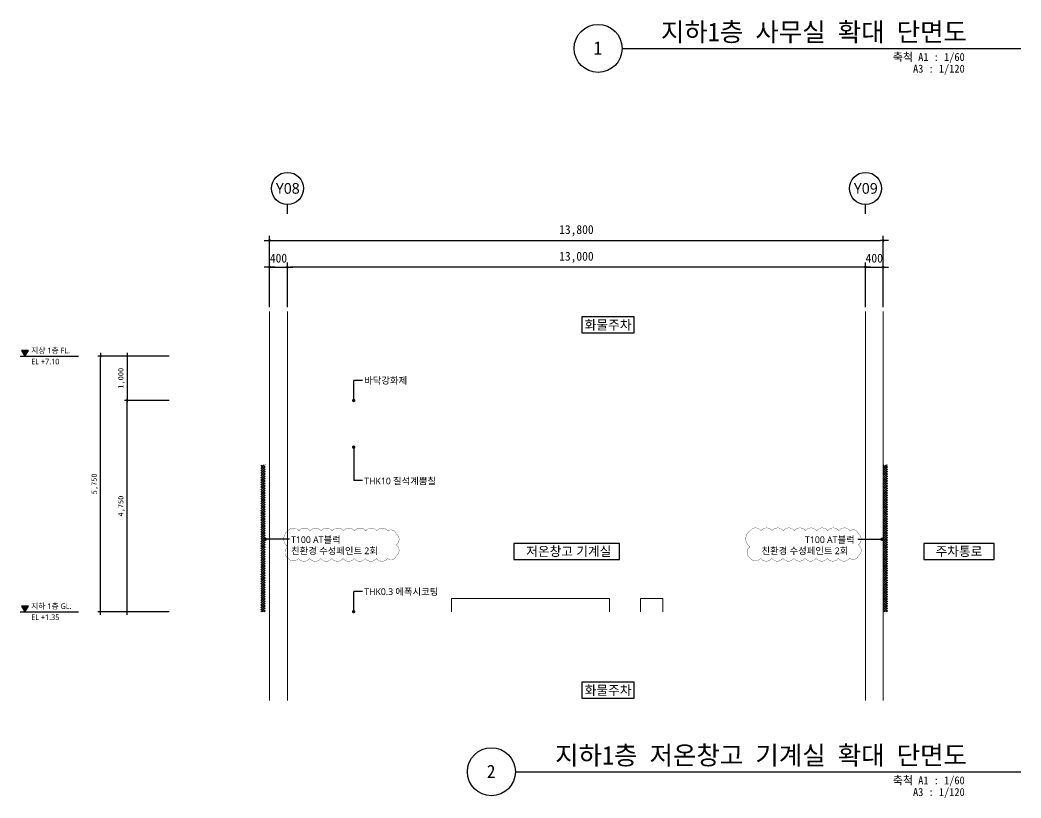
# Model space of a CAD drawing. Header units: inches. Extents: x 3675 to 732988, y -33059 to 70575.
# Drawn here: x 275733 to 298246, y -33059 to -15562 of the extents above; entities that cross this region are included whole.
import ezdxf
from ezdxf.enums import TextEntityAlignment as Align

# ---------------------------------------------------------------- set-up
doc = ezdxf.new("R2010")
doc.units = ezdxf.units.IN
doc.header["$MEASUREMENT"] = 0
doc.linetypes.add('CEN', pattern=[62, 60, -1, 0, -1])
doc.layers.get('0').update_dxf_attribs({"linetype": 'CONTINUOUS'})
for name, color, linetype, lineweight in [('A-AXIS-BUBL', 7, 'CONTINUOUS', 25), ('A-AXIS-LINE', 1, 'CEN', 15), ('A-DIMS', 7, 'CONTINUOUS', 25), ('A-MKXS-LEAD', 7, 'CONTINUOUS', 25), ('A-MKXS-TEXT1', 3, 'CONTINUOUS', 25), ('A-MKXX-NAME', 3, 'CONTINUOUS', 25), ('A-MKXX-SYMB', 7, 'CONTINUOUS', 25), ('A-XXXX-HATC', 8, 'CONTINUOUS', 18), ('A-XXXX-SYMB', 7, 'CONTINUOUS', 25), ('A-XXXX-TXT1', 3, 'CONTINUOUS', 25), ('A-XXXX-TXT2', 3, 'CONTINUOUS', 25), ('REV-202205', 20, 'CONTINUOUS', 25)]:
    doc.layers.add(name, color=color, linetype=linetype, lineweight=lineweight)
doc.layers.add('SYMB', color=7, linetype='CONTINUOUS')
doc.layers.add('TEXT', color=7, linetype='CONTINUOUS')
doc.styles.add('HY울릉도L', font='H2GTRE.TTF')
doc.styles.add('돋움체', font='')
doc.styles.add('맑은고딕', font='malgun.ttf')
doc.styles.get('돋움체').set_extended_font_data('DotumChe')
doc.dimstyles.new('CDIM', dxfattribs={"dimtxt": 2, "dimasz": 0.6, "dimexe": 1, "dimexo": 1, "dimgap": 1, "dimtad": 1, "dimdec": 0, "dimrnd": 0.5, "dimzin": 0, "dimdsep": 32, "dimlunit": 6, "dimtxsty": 'HY울릉도L', "dimblk1": '_CIDOT', "dimblk2": '_CIDOT', "dimsah": 1, "dimcen": 4.5, "dimclrd": 2, "dimclre": 2, "dimclrt": 7, "dimadec": 0, "dimazin": 0, "dimtfac": 1, "dimtdec": 0, "dimtix": 1, "dimtmove": 2, "dimatfit": 1, "dimldrblk": '_CIDOT', "dimfxl": 1, "dimtolj": 1, "dimtzin": 0, "dimlwd": -1, "dimarcsym": 0})

# ---------------------------------------------------------------- blocks, each defined once
blk = doc.blocks.new('입단면LEVEL1')
at = {"layer": 'SYMB', "linetype": 'ByBlock'}
blk.add_line((0, 0), (26.26, 0), dxfattribs=at)
blk.add_lwpolyline([(0.64, 2.5), (2.24, 0), (3.84, 2.5)], close=True, dxfattribs=at)
blk.add_solid([(0.64, 2.5), (3.84, 2.5), (2.24, 0)], dxfattribs=at)
at = {"layer": 'TEXT', "style": '돋움체'}
for tag, p in [('층레벨', (5.03, 1.28)), ('LEVEL', (5.85, -2.99))]:
    blk.add_attdef(tag, p, '', height=2.5, dxfattribs=at)
blk = doc.blocks.new('_CIDOT')
at = {"color": 0, "linetype": 'ByBlock'}
blk.add_line((2, 0), (-1, 0), dxfattribs=at)
at = {"color": 0, "linetype": 'ByBlock', "const_width": 0.5}
blk.add_lwpolyline([(-0.25, 0, 1), (0.25, 0, 1)], format="xyb", close=True, dxfattribs=at)
blk = doc.blocks.new('*D796')
at = {"layer": 'A-DIMS', "lineweight": -2, "transparency": 16777216}
for p, q in [((281746, -22019), (281746, -21019)), ((294746, -22019), (294746, -21019))]:
    blk.add_line(p, q, dxfattribs=at)
at = {"layer": 'A-DIMS', "transparency": 16777216}
blk.add_line((294686, -21119), (281806, -21119), dxfattribs=at)
at = {"layer": 'A-DIMS', "transparency": 16777216, "xscale": 60, "yscale": 60, "zscale": 60, "rotation": 180}
blk.add_blockref('_CIDOT', (281746, -21119), dxfattribs=at)
at = {"layer": 'A-DIMS', "transparency": 16777216, "xscale": 60, "yscale": 60, "zscale": 60}
blk.add_blockref('_CIDOT', (294746, -21119), dxfattribs=at)
at = {"layer": 'A-DIMS', "color": 3, "transparency": 16777216, "insert": (288246, -20900), "char_height": 200, "attachment_point": 5, "style": '돋움체'}
blk.add_mtext('\\A1;13,000', dxfattribs=at)
blk = doc.blocks.new('*D797')
at = {"layer": 'A-DIMS', "lineweight": -2, "transparency": 16777216}
for p, q in [((281346, -22019), (281346, -20419)), ((295146, -22019), (295146, -20419))]:
    blk.add_line(p, q, dxfattribs=at)
at = {"layer": 'A-DIMS', "transparency": 16777216}
blk.add_line((281406, -20519), (295086, -20519), dxfattribs=at)
at = {"layer": 'A-DIMS', "transparency": 16777216, "xscale": 60, "yscale": 60, "zscale": 60, "rotation": 180}
blk.add_blockref('_CIDOT', (281346, -20519), dxfattribs=at)
at = {"layer": 'A-DIMS', "transparency": 16777216, "xscale": 60, "yscale": 60, "zscale": 60}
blk.add_blockref('_CIDOT', (295146, -20519), dxfattribs=at)
at = {"layer": 'A-DIMS', "color": 3, "transparency": 16777216, "insert": (288246, -20300), "char_height": 200, "attachment_point": 5, "style": '돋움체'}
blk.add_mtext('\\A1;13,800', dxfattribs=at)
blk = doc.blocks.new('*D798')
at = {"layer": 'A-DIMS', "transparency": 16777216}
for p, q in [((294686, -21119), (294626, -21119)), ((294746, -21119), (295146, -21119)), ((295206, -21119), (295266, -21119))]:
    blk.add_line(p, q, dxfattribs=at)
at = {"layer": 'A-DIMS', "lineweight": -2, "transparency": 16777216}
for p, q in [((294746, -22019), (294746, -21019)), ((295146, -22019), (295146, -21019))]:
    blk.add_line(p, q, dxfattribs=at)
at = {"layer": 'A-DIMS', "transparency": 16777216, "xscale": 60, "yscale": 60, "zscale": 60}
blk.add_blockref('_CIDOT', (294746, -21119), dxfattribs=at)
at = {"layer": 'A-DIMS', "transparency": 16777216, "xscale": 60, "yscale": 60, "zscale": 60, "rotation": 180}
blk.add_blockref('_CIDOT', (295146, -21119), dxfattribs=at)
at = {"layer": 'A-DIMS', "color": 3, "transparency": 16777216, "insert": (294946, -20919), "char_height": 200, "attachment_point": 5, "style": '돋움체'}
blk.add_mtext('\\A1;400', dxfattribs=at)
blk = doc.blocks.new('*D803')
at = {"layer": 'A-DIMS', "lineweight": -2, "transparency": 16777216}
for p, q in [((279086, -23119), (278086, -23119)), ((279086, -24119), (278086, -24119))]:
    blk.add_line(p, q, dxfattribs=at)
at = {"layer": 'A-DIMS', "transparency": 16777216}
blk.add_line((278146, -23155), (278146, -24083), dxfattribs=at)
at = {"layer": 'A-DIMS', "transparency": 16777216, "xscale": 36, "yscale": 36, "zscale": 36}
for p, rotation in [((278146, -23119), 90), ((278146, -24119), 270)]:
    blk.add_blockref('_CIDOT', p, dxfattribs=dict(at, rotation=rotation))
at = {"layer": 'A-DIMS', "color": 3, "transparency": 16777216, "insert": (278014, -23619), "char_height": 120, "attachment_point": 5, "rotation": 90, "style": '돋움체'}
blk.add_mtext('\\A1;1,000', dxfattribs=at)
blk = doc.blocks.new('*D804')
at = {"layer": 'A-DIMS', "lineweight": -2, "transparency": 16777216}
for p, q in [((279086, -24119), (278086, -24119)), ((279086, -28869), (278086, -28869))]:
    blk.add_line(p, q, dxfattribs=at)
at = {"layer": 'A-DIMS', "transparency": 16777216}
blk.add_line((278146, -28833), (278146, -24155), dxfattribs=at)
at = {"layer": 'A-DIMS', "transparency": 16777216, "xscale": 36, "yscale": 36, "zscale": 36}
for p, rotation in [((278146, -24119), 90), ((278146, -28869), 270)]:
    blk.add_blockref('_CIDOT', p, dxfattribs=dict(at, rotation=rotation))
at = {"layer": 'A-DIMS', "color": 3, "transparency": 16777216, "insert": (278014, -26494), "char_height": 120, "attachment_point": 5, "rotation": 90, "style": '돋움체'}
blk.add_mtext('\\A1;4,750', dxfattribs=at)
blk = doc.blocks.new('*D805')
at = {"layer": 'A-DIMS', "lineweight": -2, "transparency": 16777216}
for p, q in [((279086, -23119), (277486, -23119)), ((279086, -28869), (277486, -28869))]:
    blk.add_line(p, q, dxfattribs=at)
at = {"layer": 'A-DIMS', "transparency": 16777216}
blk.add_line((277546, -28833), (277546, -23155), dxfattribs=at)
at = {"layer": 'A-DIMS', "transparency": 16777216, "xscale": 36, "yscale": 36, "zscale": 36}
for p, rotation in [((277546, -23119), 90), ((277546, -28869), 270)]:
    blk.add_blockref('_CIDOT', p, dxfattribs=dict(at, rotation=rotation))
at = {"layer": 'A-DIMS', "color": 3, "transparency": 16777216, "insert": (277414, -25994), "char_height": 120, "attachment_point": 5, "rotation": 90, "style": '돋움체'}
blk.add_mtext('\\A1;5,750', dxfattribs=at)
blk = doc.blocks.new('*D806')
at = {"layer": 'A-DIMS', "transparency": 16777216}
for p, q in [((281286, -21119), (281226, -21119)), ((281346, -21119), (281746, -21119)), ((281806, -21119), (281866, -21119))]:
    blk.add_line(p, q, dxfattribs=at)
at = {"layer": 'A-DIMS', "lineweight": -2, "transparency": 16777216}
for p, q in [((281346, -22019), (281346, -21019)), ((281746, -22019), (281746, -21019))]:
    blk.add_line(p, q, dxfattribs=at)
at = {"layer": 'A-DIMS', "transparency": 16777216, "xscale": 60, "yscale": 60, "zscale": 60}
blk.add_blockref('_CIDOT', (281346, -21119), dxfattribs=at)
at = {"layer": 'A-DIMS', "transparency": 16777216, "xscale": 60, "yscale": 60, "zscale": 60, "rotation": 180}
blk.add_blockref('_CIDOT', (281746, -21119), dxfattribs=at)
at = {"layer": 'A-DIMS', "color": 3, "transparency": 16777216, "insert": (281546, -20919), "char_height": 200, "attachment_point": 5, "style": '돋움체'}
blk.add_mtext('\\A1;400', dxfattribs=at)

msp = doc.modelspace()

# ---------------------------------------------------------------- hatches: boundary and pattern name
at = {"layer": 'A-MKXS-LEAD'}
h = msp.add_hatch(color=256, dxfattribs=at)
h.dxf.hatch_style = 1
h.paths.add_polyline_path([(283277, -24119.1, -1), (283197, -24119.1, -1)])
h = msp.add_hatch(color=256, dxfattribs=at)
h.dxf.hatch_style = 1
h.paths.add_polyline_path([(283277, -25168.2, 1), (283197, -25168.2, 1)])
h = msp.add_hatch(color=256, dxfattribs=at)
h.dxf.hatch_style = 1
h.paths.add_polyline_path([(281285.6, -27240.6, 1), (281205.6, -27240.6, 1)])
h = msp.add_hatch(color=256, dxfattribs=at)
h.dxf.hatch_style = 1
h.paths.add_polyline_path([(295080.9, -27240.6, -1), (295160.9, -27240.6, -1)])
h = msp.add_hatch(color=256, dxfattribs=at)
h.dxf.hatch_style = 1
h.paths.add_polyline_path([(283277, -28869.1, -1), (283197, -28869.1, -1)])
at = {"layer": 'A-XXXX-HATC'}
h = msp.add_hatch(dxfattribs=at)
h.set_pattern_fill('ANSI37', color=256, scale=300, style=0)
h.paths.add_polyline_path([(281145.6, -28869.1), (281145.6, -25572), (281245.6, -25569.1), (281245.6, -28869.1)])
h = msp.add_hatch(dxfattribs=at)
h.set_pattern_fill('ANSI37', color=256, scale=300, style=0)
h.set_pattern_definition([(45, (14000, -2e-10), (-26.5165043, 26.5165043), []), (135, (14000, -2e-10), (-26.5165043, -26.5165043), [])])
h.paths.add_polyline_path([(295145.6, -28869.1), (295145.6, -25572), (295245.6, -25569.1), (295245.6, -28869.1)])

# ---------------------------------------------------------------- linework, layer by layer
at = {"layer": 'A-AXIS-BUBL', "ltscale": 0.2}
for p, q in [((281745.6, -19919.1), (281745.6, -19709.1)), ((294745.6, -19919.1), (294745.6, -19709.1))]:
    msp.add_line(p, q, dxfattribs=at)
for centre in [(281749.1, -19349.1), (294749.1, -19349.1)]:
    msp.add_circle(centre, 360, dxfattribs=at)
at = {"layer": 'A-AXIS-LINE'}
for p, q in [((281345.6, -30869.1), (281345.6, -22119.1)), ((281745.6, -30869.1), (281745.6, -22119.1)), ((294745.6, -30869.1), (294745.6, -22119.1)), ((295145.6, -30869.1), (295145.6, -22119.1))]:
    msp.add_line(p, q, dxfattribs=at)
at = {"layer": 'A-MKXS-LEAD'}
for p, q in [((283237, -24119.1), (283237, -23667.1)), ((283435.6, -23667.1), (283237, -23667.1)), ((283237, -25168.2), (283237, -25921)), ((283435.6, -25921), (283237, -25921)), ((281791, -27240.6), (281245.6, -27240.6)), ((294575.5, -27240.6), (295120.9, -27240.6)), ((283237, -28869.1), (283237, -28417.1)), ((283435.6, -28417.1), (283237, -28417.1))]:
    msp.add_line(p, q, dxfattribs=at)
at = {"layer": 'A-MKXX-SYMB'}
for points in [[(288371.5, -22597.9), (289547, -22597.9), (289547, -22237.9), (288371.5, -22237.9)], [(286836.7, -27691.9), (289212.2, -27691.9), (289212.2, -27331.9), (286836.7, -27331.9)], [(296064.1, -27691.9), (297639.6, -27691.9), (297639.6, -27331.9), (296064.1, -27331.9)], [(288371.5, -30816.5), (289547, -30816.5), (289547, -30456.5), (288371.5, -30456.5)]]:
    msp.add_lwpolyline(points, close=True, dxfattribs=at)
at = {"layer": 'A-XXXX-HATC'}
for p, q in [((285437.7, -28569.1), (285437.7, -28869.1)), ((285437.7, -28569.1), (288987.7, -28569.1)), ((288987.7, -28569.1), (288987.7, -28869.1)), ((289687.7, -28569.1), (289687.7, -28869.1)), ((289687.7, -28569.1), (290187.7, -28569.1)), ((290187.7, -28569.1), (290187.7, -28869.1))]:
    msp.add_line(p, q, dxfattribs=at)
at = {"layer": 'A-XXXX-SYMB'}
for p, q in [((289275.1, -16199.5), (297245.6, -16199.5)), ((291475.1, -16199.5), (298245.6, -16199.5)), ((286875.1, -32469.1), (297245.6, -32469.1)), ((291475.1, -32469.1), (298245.6, -32469.1))]:
    msp.add_line(p, q, dxfattribs=at)
for centre in [(288735.1, -16199.5), (286335.1, -32469.1)]:
    msp.add_circle(centre, 540, dxfattribs=at)
at = {"layer": 'REV-202205', "const_width": 6}
for points in [[(281757, -27053.5, -0.5205671), (282007, -27053.5, -0.5205671), (282257, -27053.5, -0.5205671), (282507, -27053.5, -0.5205671), (282757, -27053.5, -0.5205671), (283007, -27053.5, -0.5205671), (283257, -27053.5, -0.5205671), (283507, -27053.5, -0.5205671), (283757, -27053.5, -0.5205671), (284007, -27053.5, -0.5205671), (284193.3, -27117.2, -0.5205671), (284193.3, -27367.2, -0.5205671), (284193.3, -27617.2, -0.5205671), (283996.9, -27670.8, -0.5205671), (283746.9, -27670.8, -0.5205671), (283496.9, -27670.8, -0.5205671), (283246.9, -27670.8, -0.5205671), (282996.9, -27670.8, -0.5205671), (282746.9, -27670.8, -0.5205671), (282496.9, -27670.8, -0.5205671), (282246.9, -27670.8, -0.5205671), (281996.9, -27670.8, -0.5205671), (281757, -27660.6, -0.5205671), (281757, -27410.6, -0.5205671)], [(292149.4, -27050.1, -0.5205671), (292399.4, -27050.1, -0.5205671), (292649.4, -27050.1, -0.5205671), (292899.4, -27050.1, -0.5205671), (293149.4, -27050.1, -0.5205671), (293399.4, -27050.1, -0.5205671), (293649.4, -27050.1, -0.5205671), (293899.4, -27050.1, -0.5205671), (294149.4, -27050.1, -0.5205671), (294399.4, -27050.1, -0.5205671), (294585.7, -27113.8, -0.5205671), (294585.7, -27363.8, -0.5205671), (294585.7, -27613.8, -0.5205671), (294389.2, -27667.3, -0.5205671), (294139.2, -27667.3, -0.5205671), (293889.2, -27667.3, -0.5205671), (293639.2, -27667.3, -0.5205671), (293389.2, -27667.3, -0.5205671), (293139.2, -27667.3, -0.5205671), (292889.2, -27667.3, -0.5205671), (292639.2, -27667.3, -0.5205671), (292389.2, -27667.3, -0.5205671), (292149.4, -27657.2, -0.5205671), (292149.4, -27407.2, -0.5205671)]]:
    msp.add_lwpolyline(points, format="xyb", close=True, dxfattribs=at)

# ---------------------------------------------------------------- block references
at = {"layer": 'TEXT'}
ref = msp.add_blockref('입단면LEVEL1', (275732.6, -23119.1), dxfattribs=dict(at, xscale=50.00000000000028, yscale=50.00000000000028, zscale=50.00000000000028))
ref.add_attrib('층레벨', ' 지상 1층 FL.', (275940.9, -23056.6, 0), dxfattribs={"height": 125, "style": '맑은고딕'})
ref.add_attrib('LEVEL', ' EL +7.10', (275940.9, -23306.6, 0), dxfattribs={"height": 125, "style": '맑은고딕'})
ref = msp.add_blockref('입단면LEVEL1', (275732.6, -28869.1), dxfattribs=dict(at, xscale=50.00000000000028, yscale=50.00000000000028, zscale=50.00000000000028))
ref.add_attrib('층레벨', ' 지하 1층 GL.', (275940.9, -28806.6, 0), dxfattribs={"height": 125, "style": '맑은고딕'})
ref.add_attrib('LEVEL', ' EL +1.35', (275940.9, -29056.6, 0), dxfattribs={"height": 125, "style": '맑은고딕'})

# ---------------------------------------------------------------- texts
at = {"layer": 'A-MKXS-TEXT1', "style": '맑은고딕'}
for s, p in [('바닥강화제', (283473.8, -23669.5)), ('THK10 질석계뿜칠', (283473.8, -25930.9)), ('T100 AT블럭', (281829.2, -27250.5)), ('친환경 수성페인트 2회', (281829.2, -27500.5)), ('친환경 수성페인트 2회', (292410.5, -27500.5)), ('THK0.3 에폭시코팅', (283473.8, -28419.5))]:
    msp.add_text(s, height=150, dxfattribs=at).set_placement(p, align=Align.MIDDLE_LEFT)
msp.add_text('T100 AT블럭', height=150, dxfattribs=at).set_placement((294504.1, -27250.5), align=Align.MIDDLE_RIGHT)
at = {"layer": 'A-MKXX-NAME', "style": '맑은고딕'}
for s, p in [('화물주차', (288959.3, -22417.9)), ('저온창고 기계실', (288074.5, -27511.9)), ('주차통로', (296851.8, -27511.9)), ('화물주차', (288959.3, -30636.5))]:
    msp.add_text(s, height=210, dxfattribs=at).set_placement(p, align=Align.MIDDLE_CENTER)
at = {"layer": 'A-XXXX-TXT1', "style": '돋움체'}
for s, p in [('지하1층 사무실 확대 단면도', (297031.2, -16165.5)), ('지하1층 저온창고 기계실 확대 단면도', (297031.2, -32435.1))]:
    msp.add_text(s, height=420, dxfattribs=at).set_placement(p, align=Align.BOTTOM_RIGHT)
for s, p in [('1', (288728.1, -16193.1)), ('2', (286328.1, -32462.7))]:
    msp.add_text(s, height=300, dxfattribs=at).set_placement(p, align=Align.MIDDLE)
for s, p in [('축척 A1 : 1/60', (296980.6, -16302.8)), ('A3 : 1/120', (296980.6, -16565.5)), ('축척 A1 : 1/60', (296980.6, -32572.5)), ('A3 : 1/120', (296980.6, -32835.2))]:
    msp.add_text(s, height=180, dxfattribs=at).set_placement(p, align=Align.TOP_RIGHT)
at = {"layer": 'A-XXXX-TXT2', "ltscale": 0.2, "style": '맑은고딕'}
for s, p in [('Y08', (281755.8, -19348.9)), ('Y09', (294755.8, -19348.9))]:
    msp.add_text(s, height=240, dxfattribs=at).set_placement(p, align=Align.MIDDLE_CENTER)

# ---------------------------------------------------------------- dimensions: what is measured, and where the dimension line sits
at = {"layer": 'A-DIMS'}
for base, p1, p2, picture, middle in [((295145.6, -20519.1), (281345.6, -22119.1), (295145.6, -22119.1), '*D797', (288245.6, -20300)), ((281745.6, -21119.1), (281345.6, -22119.1), (281745.6, -22119.1), '*D806', (281545.6, -20919)), ((295145.6, -21119.1), (294745.6, -22119.1), (295145.6, -22119.1), '*D798', (294945.6, -20919))]:
    dim = msp.add_linear_dim(base=base, p1=p1, p2=p2, dimstyle='CDIM', override={"dimscale": 100, "dimtxsty": '돋움체', "dimclrd": 256, "dimclre": 256, "dimclrt": 3}, dxfattribs=at)
    dim.commit()
    dim.dimension.update_dxf_attribs({"geometry": picture, "text_midpoint": middle})
for base, p1, p2, angle, override, picture, middle in [((281745.6, -21119.1), (294745.6, -22119.1), (281745.6, -22119.1), 180, {"dimscale": 100, "dimtxsty": '돋움체', "dimclrd": 256, "dimclre": 256, "dimclrt": 3}, '*D796', (288245.6, -20900)), ((277545.6, -23119.1), (279145.6, -28869.1), (279145.6, -23119.1), 90, {"dimscale": 60, "dimtxsty": '돋움체', "dimclrd": 256, "dimclre": 256, "dimclrt": 3}, '*D805', (277414.1, -25994.1)), ((278145.6, -24119.1), (279145.6, -23119.1), (279145.6, -24119.1), 270, {"dimscale": 60, "dimtxsty": '돋움체', "dimclrd": 256, "dimclre": 256, "dimclrt": 3}, '*D803', (278014.1, -23619.1)), ((278145.6, -24119.1), (279145.6, -28869.1), (279145.6, -24119.1), 90, {"dimscale": 60, "dimtxsty": '돋움체', "dimclrd": 256, "dimclre": 256, "dimclrt": 3}, '*D804', (278014.1, -26494.1))]:
    dim = msp.add_linear_dim(base=base, p1=p1, p2=p2, angle=angle, dimstyle='CDIM', override=override, dxfattribs=at)
    dim.commit()
    dim.dimension.update_dxf_attribs({"geometry": picture, "text_midpoint": middle})

doc.saveas('drawing.dxf')
